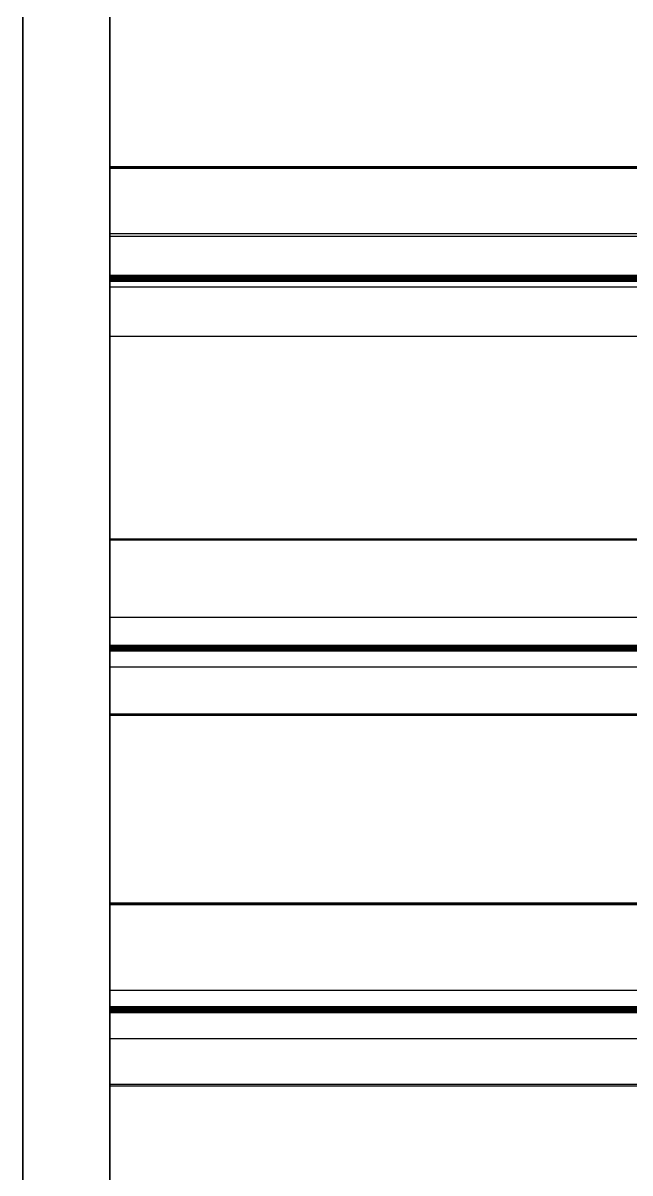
# Model space of a CAD drawing. Header units: millimetres. Extents: x -85 to 1059, y -155 to 155.
# Drawn here: x 1000 to 1003.5, y -115.47 to -108.84 of the extents above; entities that cross this region are included whole.
import ezdxf

# ---------------------------------------------------------------- set-up
doc = ezdxf.new("R2010")
doc.units = ezdxf.units.MM
doc.header["$MEASUREMENT"] = 0
doc.layers.add('Default', color=7, linetype='Continuous', true_color=0x000000)

msp = doc.modelspace()

# ---------------------------------------------------------------- linework, layer by layer
at = {"layer": 'Default'}
for points, knots in [([(1000, 0, -154), (1000, -154, -154), (1000, -154), (1000, -154, 154), (1000, 0, 154), (1000, 154, 154), (1000, 154), (1000, 154, -154), (1000, 0, -154)], [0, 0, 0, 241.902634, 241.902634, 483.805269, 483.805269, 725.707903, 725.707903, 967.610537, 967.610537, 967.610537]), ([(1000, 0, -150), (1000, -150, -150), (1000, -150), (1000, -150, 150), (1000, 0, 150), (1000, 150, 150), (1000, 150), (1000, 150, -150), (1000, 0, -150)], [0, 0, 0, 235.619449, 235.619449, 471.238898, 471.238898, 706.858347, 706.858347, 942.477796, 942.477796, 942.477796])]:
    msp.add_rational_spline(points, [1, 0.707106781187, 1, 0.707106781187, 1, 0.707106781187, 1, 0.707106781187, 1], degree=2, knots=knots, dxfattribs=at)
for points, degree, knots in [([(1000.5, 0.0018, 150.0005), (1000.5, 82.8446, 150.0005), (1000.5, 150.0018, 82.8432), (1000.5, 150.0018, 0.0004), (1000.5, 150.0018, -82.8427), (1000.5, 82.8446, -150), (1000.5, 0.0018, -150), (1000.5, -82.8411, -150), (1000.5, -149.9983, -82.8427), (1000.5, -149.9983, 0.0004), (1000.5, -149.9983, 82.8432), (1000.5, -82.8411, 150.0005), (1000.5, 0.0018, 150.0005)], 3, [-5, -5, -5, -5, -4, -4, -4, -3, -3, -3, -2, -2, -2, -1, -1, -1, -1]), ([(1000.5, 0.3488, 139.7504), (1000.5, -76.9709, 139.7504), (1000.5, -139.6511, 77.0702), (1000.5, -139.6511, -0.2498), (1000.5, -139.6511, -77.5699), (1000.5, -76.9709, -140.2497), (1000.5, 0.3488, -140.2497), (1000.5, 77.6689, -140.2497), (1000.5, 140.349, -77.5699), (1000.5, 140.349, -0.2498), (1000.5, 140.349, 77.0702), (1000.5, 77.6689, 139.7504), (1000.5, 0.3488, 139.7504)], 3, [20636, 20636, 20636, 20636, 20637, 20637, 20637, 20638, 20638, 20638, 20639, 20639, 20639, 20640, 20640, 20640, 20640]), ([(1000.5, 0.0018, 140.0004), (1000.5, -77.318, 140.0004), (1000.5, -139.9981, 77.3202), (1000.5, -139.9981, 0.0002), (1000.5, -139.9981, -77.3199), (1000.5, -77.318, -139.9997), (1000.5, 0.0018, -139.9997), (1000.5, 77.3215, -139.9997), (1000.5, 140.002, -77.3199), (1000.5, 140.002, 0.0002), (1000.5, 140.002, 77.3202), (1000.5, 77.3215, 140.0004), (1000.5, 0.0018, 140.0004)], 3, [-1, -1, -1, -1, 0, 0, 0, 1, 1, 1, 2, 2, 2, 3, 3, 3, 3]), ([(1000.5, -108.1547, -108.0896), (1000.5, -108.1908, -108.1081), (1000.5, -108.227, -108.1266), (1000.5, -108.2699, -108.1483), (1000.5, -108.3127, -108.17), (1000.5, -108.3558, -108.1917), (1000.5, -108.3988, -108.2134), (1000.5, -108.4422, -108.2353), (1000.5, -108.4856, -108.2571), (1000.5, -108.5291, -108.279), (1000.5, -108.5727, -108.3009), (1000.5, -108.6168, -108.3227), (1000.5, -108.6609, -108.3446), (1000.5, -108.7052, -108.3665), (1000.5, -108.7495, -108.3884), (1000.5, -108.7941, -108.4104), (1000.5, -108.8387, -108.4325), (1000.5, -108.8837, -108.4545), (1000.5, -108.9287, -108.4766), (1000.5, -108.974, -108.4986), (1000.5, -109.0193, -108.5206), (1000.5, -109.0647, -108.5427), (1000.5, -109.11, -108.5647), (1000.5, -109.156, -108.587), (1000.5, -109.2021, -108.6092), (1000.5, -109.2483, -108.6314), (1000.5, -109.2945, -108.6536), (1000.5, -109.3411, -108.6759), (1000.5, -109.3876, -108.6981), (1000.5, -109.4344, -108.7203), (1000.5, -109.4811, -108.7425), (1000.5, -109.5284, -108.7649), (1000.5, -109.5757, -108.7873), (1000.5, -109.6229, -108.8096), (1000.5, -109.6702, -108.8318), (1000.5, -109.7182, -108.8542), (1000.5, -109.7662, -108.8766), (1000.5, -109.8141, -108.899), (1000.5, -109.8621, -108.9214), (1000.5, -109.9108, -108.9438), (1000.5, -109.9595, -108.9662), (1000.5, -110.0082, -108.9888), (1000.5, -110.0569, -109.0114)], 2, [12976, 12976, 12976, 12977, 12977, 12978, 12978, 12979, 12979, 12980, 12980, 12981, 12981, 12982, 12982, 12983, 12983, 12984, 12984, 12985, 12985, 12986, 12986, 12987, 12987, 12988, 12988, 12989, 12989, 12990, 12990, 12991, 12991, 12992, 12992, 12993, 12993, 12994, 12994, 12995, 12995, 12996, 12996, 12997, 12997, 12997]), ([(1000.5, -110.0738, 108.5192), (1000.5, -110.0653, 108.5153), (1000.5, -110.0569, 108.5114), (1000.5, -110.0082, 108.489), (1000.5, -109.9595, 108.4666), (1000.5, -109.9108, 108.4442), (1000.5, -109.8621, 108.4218), (1000.5, -109.8141, 108.3994), (1000.5, -109.7662, 108.377), (1000.5, -109.7182, 108.3546), (1000.5, -109.6702, 108.3322), (1000.5, -109.6229, 108.3098), (1000.5, -109.5757, 108.2874), (1000.5, -109.5284, 108.2652), (1000.5, -109.4811, 108.243), (1000.5, -109.4344, 108.2207), (1000.5, -109.3876, 108.1985), (1000.5, -109.3411, 108.1763), (1000.5, -109.2945, 108.1541), (1000.5, -109.2483, 108.1318), (1000.5, -109.2021, 108.1096), (1000.5, -109.156, 108.0876), (1000.5, -109.11, 108.0655), (1000.5, -109.0647, 108.0433), (1000.5, -109.0193, 108.0211), (1000.5, -108.974, 107.999), (1000.5, -108.9287, 107.977), (1000.5, -108.8837, 107.9549), (1000.5, -108.8387, 107.9329), (1000.5, -108.7941, 107.9108), (1000.5, -108.7495, 107.8888), (1000.5, -108.7052, 107.8669), (1000.5, -108.6609, 107.845), (1000.5, -108.6168, 107.8231), (1000.5, -108.5727, 107.8013), (1000.5, -108.5291, 107.7794), (1000.5, -108.4856, 107.7575), (1000.5, -108.4422, 107.7357), (1000.5, -108.3988, 107.7138), (1000.5, -108.3558, 107.6921), (1000.5, -108.3127, 107.6704), (1000.5, -108.2699, 107.6487), (1000.5, -108.227, 107.627), (1000.5, -108.1908, 107.6085), (1000.5, -108.1547, 107.59)], 2, [18092, 18092, 18092, 18093, 18093, 18094, 18094, 18095, 18095, 18096, 18096, 18097, 18097, 18098, 18098, 18099, 18099, 18100, 18100, 18101, 18101, 18102, 18102, 18103, 18103, 18104, 18104, 18105, 18105, 18106, 18106, 18107, 18107, 18108, 18108, 18109, 18109, 18110, 18110, 18111, 18111, 18112, 18112, 18113, 18113, 18114, 18114, 18114]), ([(1000.5, -109.6723, 106.0088), (1000.5, -109.6729, 106.0107), (1000.5, -109.6734, 106.0127), (1000.5, -109.6739, 106.0146), (1000.5, -109.6744, 106.0166)], 2, [18063, 18063, 18063, 18064, 18064, 18065, 18065, 18065]), ([(1000.5, -109.6737, -106.4978), (1000.5, -109.776, -106.3918), (1000.5, -109.8783, -106.2858), (1000.5, -109.9863, -106.1733), (1000.5, -110.0942, -106.0607), (1000.5, -110.1962, -105.9542), (1000.5, -110.2982, -105.8477)], 2, [13031, 13031, 13031, 13032, 13032, 13033, 13033, 13034, 13034, 13034]), ([(1000.5, -110.2982, 105.3481), (1000.5, -110.1962, 105.4544), (1000.5, -110.0942, 105.5608), (1000.5, -109.9863, 105.6735), (1000.5, -109.8783, 105.7862), (1000.5, -109.776, 105.8924), (1000.5, -109.6737, 105.9986)], 2, [18056, 18056, 18056, 18057, 18057, 18058, 18058, 18059, 18059, 18059]), ([(1000.5, -109.6787, 106.0264), (1000.5, -109.6993, 106.0649), (1000.5, -109.72, 106.1034), (1000.5, -109.7425, 106.1457), (1000.5, -109.7651, 106.188), (1000.5, -109.7877, 106.2307), (1000.5, -109.8103, 106.2734), (1000.5, -109.833, 106.3161), (1000.5, -109.8558, 106.3588), (1000.5, -109.8785, 106.4022), (1000.5, -109.9013, 106.4455), (1000.5, -109.924, 106.4889), (1000.5, -109.9468, 106.5323), (1000.5, -109.9695, 106.5763), (1000.5, -109.9923, 106.6202), (1000.5, -110.0152, 106.6643), (1000.5, -110.0382, 106.7084), (1000.5, -110.0611, 106.753), (1000.5, -110.084, 106.7976), (1000.5, -110.1069, 106.8424), (1000.5, -110.1299, 106.8872), (1000.5, -110.153, 106.9324), (1000.5, -110.1761, 106.9775), (1000.5, -110.1992, 107.0229), (1000.5, -110.2223, 107.0682), (1000.5, -110.2456, 107.1141), (1000.5, -110.2689, 107.1599), (1000.5, -110.2918, 107.2058), (1000.5, -110.3147, 107.2516), (1000.5, -110.338, 107.2982), (1000.5, -110.3613, 107.3448), (1000.5, -110.3846, 107.3913), (1000.5, -110.4079, 107.4379), (1000.5, -110.4312, 107.485), (1000.5, -110.4544, 107.5321), (1000.5, -110.4779, 107.5794), (1000.5, -110.5014, 107.6266), (1000.5, -110.5246, 107.6743), (1000.5, -110.5479, 107.7219), (1000.5, -110.5712, 107.7701), (1000.5, -110.5945, 107.8182), (1000.5, -110.6179, 107.8664), (1000.5, -110.6414, 107.9145), (1000.5, -110.6455, 107.9228), (1000.5, -110.6495, 107.9311)], 2, [18067, 18067, 18067, 18068.045455, 18068.045455, 18069.090909, 18069.090909, 18070.136364, 18070.136364, 18071.181818, 18071.181818, 18072.227273, 18072.227273, 18073.272727, 18073.272727, 18074.318182, 18074.318182, 18075.363636, 18075.363636, 18076.409091, 18076.409091, 18077.454545, 18077.454545, 18078.5, 18078.5, 18079.545455, 18079.545455, 18080.590909, 18080.590909, 18081.636364, 18081.636364, 18082.681818, 18082.681818, 18083.727273, 18083.727273, 18084.772727, 18084.772727, 18085.818182, 18085.818182, 18086.863636, 18086.863636, 18087.909091, 18087.909091, 18088.954545, 18088.954545, 18090, 18090, 18090]), ([(1000.5, -110.6495, -108.431), (1000.5, -110.6455, -108.4228), (1000.5, -110.6414, -108.4145), (1000.5, -110.6179, -108.3661), (1000.5, -110.5945, -108.3178), (1000.5, -110.5712, -108.2698), (1000.5, -110.5479, -108.2218), (1000.5, -110.5246, -108.1742), (1000.5, -110.5014, -108.1266), (1000.5, -110.4779, -108.0791), (1000.5, -110.4544, -108.0317), (1000.5, -110.4312, -107.9848), (1000.5, -110.4079, -107.9379), (1000.5, -110.3846, -107.8909), (1000.5, -110.3613, -107.844), (1000.5, -110.338, -107.7978), (1000.5, -110.3147, -107.7516), (1000.5, -110.2918, -107.7056), (1000.5, -110.2689, -107.6595), (1000.5, -110.2456, -107.6137), (1000.5, -110.2223, -107.5678), (1000.5, -110.1992, -107.5223), (1000.5, -110.1761, -107.4768), (1000.5, -110.153, -107.4316), (1000.5, -110.1299, -107.3865), (1000.5, -110.1069, -107.3418), (1000.5, -110.084, -107.2972), (1000.5, -110.0611, -107.2528), (1000.5, -110.0382, -107.2083), (1000.5, -110.0152, -107.1642), (1000.5, -109.9923, -107.1201), (1000.5, -109.9695, -107.0762), (1000.5, -109.9468, -107.0323), (1000.5, -109.924, -106.9889), (1000.5, -109.9013, -106.9455), (1000.5, -109.8785, -106.9021), (1000.5, -109.8558, -106.8587), (1000.5, -109.833, -106.8157), (1000.5, -109.8103, -106.7726), (1000.5, -109.7877, -106.7303), (1000.5, -109.7651, -106.688), (1000.5, -109.7425, -106.6456), (1000.5, -109.72, -106.6033), (1000.5, -109.7007, -106.5675), (1000.5, -109.6815, -106.5317)], 2, [13000, 13000, 13000, 13001, 13001, 13002, 13002, 13003, 13003, 13004, 13004, 13005, 13005, 13006, 13006, 13007, 13007, 13008, 13008, 13009, 13009, 13010, 13010, 13011, 13011, 13012, 13012, 13013, 13013, 13014, 13014, 13015, 13015, 13016, 13016, 13017, 13017, 13018, 13018, 13019, 13019, 13020, 13020, 13021, 13021, 13022, 13022, 13022]), ([(1000.5, -110.3165, -105.8477), (1000.5, -110.3188, -105.8485), (1000.5, -110.3211, -105.8494), (1000.5, -110.3237, -105.8505), (1000.5, -110.3264, -105.8515)], 2, [13040, 13040, 13040, 13041, 13041, 13042, 13042, 13042]), ([(1000.5, -110.332, -105.854), (1000.5, -110.3685, -105.8716), (1000.5, -110.405, -105.8893), (1000.5, -110.4483, -105.9103), (1000.5, -110.4915, -105.9313), (1000.5, -110.535, -105.9521), (1000.5, -110.5786, -105.9729), (1000.5, -110.6224, -105.9939), (1000.5, -110.6661, -106.0149), (1000.5, -110.7102, -106.0357), (1000.5, -110.7543, -106.0565), (1000.5, -110.7987, -106.0775), (1000.5, -110.8432, -106.0985), (1000.5, -110.8878, -106.1195), (1000.5, -110.9324, -106.1405), (1000.5, -110.9776, -106.1616), (1000.5, -111.0228, -106.1828), (1000.5, -111.0681, -106.204), (1000.5, -111.1134, -106.2251), (1000.5, -111.1591, -106.2463), (1000.5, -111.2048, -106.2675), (1000.5, -111.2508, -106.2886), (1000.5, -111.2969, -106.3098), (1000.5, -111.3431, -106.331), (1000.5, -111.3893, -106.3521), (1000.5, -111.436, -106.3733), (1000.5, -111.4828, -106.3945), (1000.5, -111.5299, -106.4158), (1000.5, -111.577, -106.4371), (1000.5, -111.6241, -106.4585), (1000.5, -111.6712, -106.4798), (1000.5, -111.719, -106.501), (1000.5, -111.7668, -106.5222), (1000.5, -111.8146, -106.5435), (1000.5, -111.8624, -106.5648), (1000.5, -111.9107, -106.5864), (1000.5, -111.959, -106.6079), (1000.5, -112.0075, -106.6294), (1000.5, -112.056, -106.6509), (1000.5, -112.1049, -106.6723), (1000.5, -112.1538, -106.6936), (1000.5, -112.2032, -106.715), (1000.5, -112.2525, -106.7363), (1000.5, -112.2608, -106.74), (1000.5, -112.2691, -106.7437)], 2, [13043, 13043, 13043, 13044, 13044, 13045, 13045, 13046, 13046, 13047, 13047, 13048, 13048, 13049, 13049, 13050, 13050, 13051, 13051, 13052, 13052, 13053, 13053, 13054, 13054, 13055, 13055, 13056, 13056, 13057, 13057, 13058, 13058, 13059, 13059, 13060, 13060, 13061, 13061, 13062, 13062, 13063, 13063, 13064, 13064, 13065, 13065, 13065]), ([(1000.5, -112.2691, 106.2441), (1000.5, -112.2608, 106.2404), (1000.5, -112.2525, 106.2367), (1000.5, -112.2032, 106.2152), (1000.5, -112.1538, 106.1937), (1000.5, -112.1049, 106.1721), (1000.5, -112.056, 106.1506), (1000.5, -112.0075, 106.1293), (1000.5, -111.959, 106.1079), (1000.5, -111.9107, 106.0866), (1000.5, -111.8624, 106.0653), (1000.5, -111.8146, 106.0439), (1000.5, -111.7668, 106.0226), (1000.5, -111.719, 106.0012), (1000.5, -111.6712, 105.9799), (1000.5, -111.6241, 105.9587), (1000.5, -111.577, 105.9375), (1000.5, -111.5299, 105.9162), (1000.5, -111.4828, 105.8949), (1000.5, -111.436, 105.8737), (1000.5, -111.3893, 105.8525), (1000.5, -111.3431, 105.8312), (1000.5, -111.2969, 105.8098), (1000.5, -111.2508, 105.7887), (1000.5, -111.2048, 105.7675), (1000.5, -111.1591, 105.7463), (1000.5, -111.1134, 105.7252), (1000.5, -111.0681, 105.704), (1000.5, -111.0228, 105.6828), (1000.5, -110.9776, 105.6619), (1000.5, -110.9324, 105.6409), (1000.5, -110.8878, 105.6199), (1000.5, -110.8432, 105.5989), (1000.5, -110.7987, 105.5779), (1000.5, -110.7543, 105.5569), (1000.5, -110.7102, 105.5359), (1000.5, -110.6661, 105.5149), (1000.5, -110.6224, 105.4939), (1000.5, -110.5786, 105.4729), (1000.5, -110.535, 105.4521), (1000.5, -110.4915, 105.4313), (1000.5, -110.4483, 105.4105), (1000.5, -110.405, 105.3897), (1000.5, -110.3685, 105.3719), (1000.5, -110.332, 105.3541)], 2, [18025, 18025, 18025, 18026, 18026, 18027, 18027, 18028, 18028, 18029, 18029, 18030, 18030, 18031, 18031, 18032, 18032, 18033, 18033, 18034, 18034, 18035, 18035, 18036, 18036, 18037, 18037, 18038, 18038, 18039, 18039, 18040, 18040, 18041, 18041, 18042, 18042, 18043, 18043, 18044, 18044, 18045, 18045, 18046, 18046, 18047, 18047, 18047]), ([(1000.5, -111.8183, -104.2316), (1000.5, -111.9185, -104.1235), (1000.5, -112.0187, -104.0153), (1000.5, -112.1243, -103.9005), (1000.5, -112.23, -103.7857), (1000.5, -112.3296, -103.6772), (1000.5, -112.4293, -103.5687)], 2, [13098, 13098, 13098, 13099, 13099, 13100, 13100, 13101, 13101, 13101]), ([(1000.5, -112.4293, 103.0688), (1000.5, -112.3296, 103.1774), (1000.5, -112.23, 103.2861), (1000.5, -112.1243, 103.4009), (1000.5, -112.0187, 103.5157), (1000.5, -111.9185, 103.6239), (1000.5, -111.8183, 103.732)], 2, [17989, 17989, 17989, 17990, 17990, 17991, 17991, 17992, 17992, 17992]), ([(1000.5, -112.8251, -106.1278), (1000.5, -112.8006, -106.08), (1000.5, -112.7761, -106.0322), (1000.5, -112.7515, -105.9847), (1000.5, -112.727, -105.9373), (1000.5, -112.7029, -105.8902), (1000.5, -112.6787, -105.8431), (1000.5, -112.6544, -105.7961), (1000.5, -112.63, -105.7492), (1000.5, -112.6057, -105.7025), (1000.5, -112.5813, -105.6557), (1000.5, -112.5573, -105.6097), (1000.5, -112.5334, -105.5637), (1000.5, -112.509, -105.5178), (1000.5, -112.4847, -105.4719), (1000.5, -112.4607, -105.4263), (1000.5, -112.4367, -105.3806), (1000.5, -112.4125, -105.3352), (1000.5, -112.3884, -105.2899), (1000.5, -112.3644, -105.2451), (1000.5, -112.3404, -105.2003), (1000.5, -112.3164, -105.1555), (1000.5, -112.2924, -105.1107), (1000.5, -112.2686, -105.0664), (1000.5, -112.2448, -105.0222), (1000.5, -112.2208, -104.9782), (1000.5, -112.1968, -104.9343), (1000.5, -112.1732, -104.8906), (1000.5, -112.1495, -104.8468), (1000.5, -112.1257, -104.8034), (1000.5, -112.1019, -104.76), (1000.5, -112.0783, -104.717), (1000.5, -112.0546, -104.674), (1000.5, -112.031, -104.6313), (1000.5, -112.0074, -104.5886), (1000.5, -111.9839, -104.5463), (1000.5, -111.9604, -104.5039), (1000.5, -111.9368, -104.4616), (1000.5, -111.9132, -104.4193), (1000.5, -111.8897, -104.3775), (1000.5, -111.8663, -104.3356), (1000.5, -111.8449, -104.2975), (1000.5, -111.8236, -104.2594)], 2, [13068, 13068, 13068, 13069.047619, 13069.047619, 13070.095238, 13070.095238, 13071.142857, 13071.142857, 13072.190476, 13072.190476, 13073.238095, 13073.238095, 13074.285714, 13074.285714, 13075.333333, 13075.333333, 13076.380952, 13076.380952, 13077.428571, 13077.428571, 13078.47619, 13078.47619, 13079.52381, 13079.52381, 13080.571429, 13080.571429, 13081.619048, 13081.619048, 13082.666667, 13082.666667, 13083.714286, 13083.714286, 13084.761905, 13084.761905, 13085.809524, 13085.809524, 13086.857143, 13086.857143, 13087.904762, 13087.904762, 13088.952381, 13088.952381, 13090, 13090, 13090]), ([(1000.5, -111.8236, 103.7599), (1000.5, -111.8451, 103.7981), (1000.5, -111.8666, 103.8364), (1000.5, -111.8899, 103.878), (1000.5, -111.9132, 103.9197), (1000.5, -111.9368, 103.9616), (1000.5, -111.9604, 104.0036), (1000.5, -111.9839, 104.0463), (1000.5, -112.0074, 104.089), (1000.5, -112.031, 104.1317), (1000.5, -112.0546, 104.1744), (1000.5, -112.0783, 104.2174), (1000.5, -112.1019, 104.2604), (1000.5, -112.1257, 104.3038), (1000.5, -112.1495, 104.3472), (1000.5, -112.1732, 104.3908), (1000.5, -112.1968, 104.4344), (1000.5, -112.2208, 104.4785), (1000.5, -112.2448, 104.5226), (1000.5, -112.2686, 104.567), (1000.5, -112.2924, 104.6115), (1000.5, -112.3164, 104.6559), (1000.5, -112.3404, 104.7004), (1000.5, -112.3644, 104.7455), (1000.5, -112.3884, 104.7907), (1000.5, -112.4125, 104.8358), (1000.5, -112.4367, 104.881), (1000.5, -112.4607, 104.9265), (1000.5, -112.4847, 104.972), (1000.5, -112.509, 105.018), (1000.5, -112.5334, 105.0641), (1000.5, -112.5573, 105.1103), (1000.5, -112.5813, 105.1565), (1000.5, -112.6057, 105.2031), (1000.5, -112.63, 105.2496), (1000.5, -112.6544, 105.2964), (1000.5, -112.6787, 105.3431), (1000.5, -112.7029, 105.3904), (1000.5, -112.727, 105.4377), (1000.5, -112.7515, 105.4851), (1000.5, -112.7761, 105.5326), (1000.5, -112.8006, 105.5804), (1000.5, -112.8251, 105.6282)], 2, [18000, 18000, 18000, 18001.047619, 18001.047619, 18002.095238, 18002.095238, 18003.142857, 18003.142857, 18004.190476, 18004.190476, 18005.238095, 18005.238095, 18006.285714, 18006.285714, 18007.333333, 18007.333333, 18008.380952, 18008.380952, 18009.428571, 18009.428571, 18010.47619, 18010.47619, 18011.52381, 18011.52381, 18012.571429, 18012.571429, 18013.619048, 18013.619048, 18014.666667, 18014.666667, 18015.714286, 18015.714286, 18016.761905, 18016.761905, 18017.809524, 18017.809524, 18018.857143, 18018.857143, 18019.904762, 18019.904762, 18020.952381, 18020.952381, 18022, 18022, 18022]), ([(1000.5, -112.4332, -103.5666), (1000.5, -112.4348, -103.5666), (1000.5, -112.4363, -103.5666), (1000.5, -112.4379, -103.5666), (1000.5, -112.4395, -103.5666)], 2, [13103, 13103, 13103, 13104, 13104, 13105, 13105, 13105]), ([(1000.5, -112.4395, -103.5666), (1000.5, -112.4415, -103.5669), (1000.5, -112.4434, -103.5673), (1000.5, -112.4455, -103.5676), (1000.5, -112.4476, -103.568)], 2, [13105, 13105, 13105, 13106, 13106, 13107, 13107, 13107]), ([(1000.5, -112.4632, -103.5744), (1000.5, -112.5, -103.5913), (1000.5, -112.5369, -103.6082), (1000.5, -112.5804, -103.6282), (1000.5, -112.624, -103.6481), (1000.5, -112.6679, -103.668), (1000.5, -112.7119, -103.6879), (1000.5, -112.7561, -103.7079), (1000.5, -112.8004, -103.7278), (1000.5, -112.8449, -103.7481), (1000.5, -112.8893, -103.7684), (1000.5, -112.9341, -103.7883), (1000.5, -112.9789, -103.8082), (1000.5, -113.0242, -103.8284), (1000.5, -113.0696, -103.8485), (1000.5, -113.1151, -103.8686), (1000.5, -113.1606, -103.8887), (1000.5, -113.2063, -103.909), (1000.5, -113.252, -103.9292), (1000.5, -113.298, -103.9495), (1000.5, -113.344, -103.9698), (1000.5, -113.3906, -103.9899), (1000.5, -113.4372, -104.01), (1000.5, -113.4839, -104.0303), (1000.5, -113.5307, -104.0506), (1000.5, -113.5778, -104.0709), (1000.5, -113.6248, -104.0912), (1000.5, -113.6723, -104.1115), (1000.5, -113.7197, -104.1317), (1000.5, -113.7674, -104.152), (1000.5, -113.815, -104.1723), (1000.5, -113.8631, -104.1928), (1000.5, -113.9113, -104.2132), (1000.5, -113.9595, -104.2337), (1000.5, -114.0076, -104.2542), (1000.5, -114.0565, -104.2744), (1000.5, -114.1053, -104.2947), (1000.5, -114.1542, -104.3152), (1000.5, -114.2031, -104.3356), (1000.5, -114.2524, -104.3559), (1000.5, -114.3018, -104.3762), (1000.5, -114.3514, -104.3969), (1000.5, -114.401, -104.4175), (1000.5, -114.4096, -104.421), (1000.5, -114.4182, -104.4245)], 2, [13110, 13110, 13110, 13111, 13111, 13112, 13112, 13113, 13113, 13114, 13114, 13115, 13115, 13116, 13116, 13117, 13117, 13118, 13118, 13119, 13119, 13120, 13120, 13121, 13121, 13122, 13122, 13123, 13123, 13124, 13124, 13125, 13125, 13126, 13126, 13127, 13127, 13128, 13128, 13129, 13129, 13130, 13130, 13131, 13131, 13132, 13132, 13132]), ([(1000.5, -114.4182, 103.9246), (1000.5, -114.4096, 103.9211), (1000.5, -114.401, 103.9175), (1000.5, -114.3514, 103.8973), (1000.5, -114.3018, 103.877), (1000.5, -114.2524, 103.8565), (1000.5, -114.2031, 103.8361), (1000.5, -114.1542, 103.8156), (1000.5, -114.1053, 103.7951), (1000.5, -114.0565, 103.7747), (1000.5, -114.0076, 103.7542), (1000.5, -113.9595, 103.7339), (1000.5, -113.9113, 103.7136), (1000.5, -113.8631, 103.6934), (1000.5, -113.815, 103.6731), (1000.5, -113.7674, 103.6528), (1000.5, -113.7197, 103.6325), (1000.5, -113.6723, 103.612), (1000.5, -113.6248, 103.5916), (1000.5, -113.5778, 103.5713), (1000.5, -113.5307, 103.551), (1000.5, -113.4839, 103.5307), (1000.5, -113.4372, 103.5104), (1000.5, -113.3906, 103.4902), (1000.5, -113.344, 103.4699), (1000.5, -113.298, 103.4498), (1000.5, -113.252, 103.4297), (1000.5, -113.2063, 103.4094), (1000.5, -113.1606, 103.3891), (1000.5, -113.1151, 103.369), (1000.5, -113.0696, 103.3489), (1000.5, -113.0242, 103.3288), (1000.5, -112.9789, 103.3086), (1000.5, -112.9341, 103.2885), (1000.5, -112.8893, 103.2684), (1000.5, -112.8449, 103.2483), (1000.5, -112.8004, 103.2282), (1000.5, -112.7561, 103.2083), (1000.5, -112.7119, 103.1884), (1000.5, -112.6679, 103.1682), (1000.5, -112.624, 103.1481), (1000.5, -112.5804, 103.1282), (1000.5, -112.5369, 103.1083), (1000.5, -112.5, 103.0913), (1000.5, -112.4632, 103.0744)], 2, [17958, 17958, 17958, 17959, 17959, 17960, 17960, 17961, 17961, 17962, 17962, 17963, 17963, 17964, 17964, 17965, 17965, 17966, 17966, 17967, 17967, 17968, 17968, 17969, 17969, 17970, 17970, 17971, 17971, 17972, 17972, 17973, 17973, 17974, 17974, 17975, 17975, 17976, 17976, 17977, 17977, 17978, 17978, 17979, 17979, 17980, 17980, 17980]), ([(1000.5, -113.9159, -101.9219), (1000.5, -114.0138, -101.8117), (1000.5, -114.1117, -101.7015), (1000.5, -114.215, -101.5847), (1000.5, -114.3184, -101.4679), (1000.5, -114.416, -101.3573), (1000.5, -114.5135, -101.2467)], 2, [13165, 13165, 13165, 13166, 13166, 13167, 13167, 13168, 13168, 13168]), ([(1000.5, -114.5135, 100.7468), (1000.5, -114.416, 100.8574), (1000.5, -114.3184, 100.968), (1000.5, -114.215, 101.0849), (1000.5, -114.1117, 101.2019), (1000.5, -114.0138, 101.3119), (1000.5, -113.9159, 101.422)], 2, [17922, 17922, 17922, 17923, 17923, 17924, 17924, 17925, 17925, 17925]), ([(1000.5, -113.9219, 101.4502), (1000.5, -113.9441, 101.4878), (1000.5, -113.9663, 101.5254), (1000.5, -113.9907, 101.5666), (1000.5, -114.015, 101.6079), (1000.5, -114.0392, 101.6497), (1000.5, -114.0634, 101.6915), (1000.5, -114.0879, 101.7335), (1000.5, -114.1124, 101.7755), (1000.5, -114.1369, 101.8175), (1000.5, -114.1614, 101.8594), (1000.5, -114.1858, 101.9021), (1000.5, -114.2101, 101.9448), (1000.5, -114.2348, 101.9877), (1000.5, -114.2595, 102.0305), (1000.5, -114.2844, 102.0739), (1000.5, -114.3092, 102.1173), (1000.5, -114.3338, 102.1607), (1000.5, -114.3583, 102.2041), (1000.5, -114.3831, 102.2478), (1000.5, -114.408, 102.2916), (1000.5, -114.4331, 102.3357), (1000.5, -114.4581, 102.3798), (1000.5, -114.4828, 102.4242), (1000.5, -114.5075, 102.4687), (1000.5, -114.5325, 102.5135), (1000.5, -114.5576, 102.5583), (1000.5, -114.5826, 102.6034), (1000.5, -114.6077, 102.6486), (1000.5, -114.6327, 102.6939), (1000.5, -114.6578, 102.7393), (1000.5, -114.683, 102.7851), (1000.5, -114.7082, 102.831), (1000.5, -114.7333, 102.8768), (1000.5, -114.7583, 102.9227), (1000.5, -114.7837, 102.9693), (1000.5, -114.8091, 103.0158), (1000.5, -114.8343, 103.0622), (1000.5, -114.8596, 103.1086), (1000.5, -114.885, 103.1559), (1000.5, -114.9104, 103.2032), (1000.5, -114.9356, 103.2503), (1000.5, -114.9608, 103.2974), (1000.5, -114.9654, 103.3056), (1000.5, -114.97, 103.3139)], 2, [17933, 17933, 17933, 17934.045455, 17934.045455, 17935.090909, 17935.090909, 17936.136364, 17936.136364, 17937.181818, 17937.181818, 17938.227273, 17938.227273, 17939.272727, 17939.272727, 17940.318182, 17940.318182, 17941.363636, 17941.363636, 17942.409091, 17942.409091, 17943.454545, 17943.454545, 17944.5, 17944.5, 17945.545455, 17945.545455, 17946.590909, 17946.590909, 17947.636364, 17947.636364, 17948.681818, 17948.681818, 17949.727273, 17949.727273, 17950.772727, 17950.772727, 17951.818182, 17951.818182, 17952.863636, 17952.863636, 17953.909091, 17953.909091, 17954.954545, 17954.954545, 17956, 17956, 17956]), ([(1000.5, -114.9608, -103.7973), (1000.5, -114.9356, -103.7499), (1000.5, -114.9104, -103.7024), (1000.5, -114.885, -103.6557), (1000.5, -114.8596, -103.6089), (1000.5, -114.8343, -103.562), (1000.5, -114.8091, -103.5151), (1000.5, -114.7837, -103.4689), (1000.5, -114.7583, -103.4227), (1000.5, -114.7333, -103.3764), (1000.5, -114.7082, -103.3302), (1000.5, -114.683, -103.2847), (1000.5, -114.6578, -103.2392), (1000.5, -114.6327, -103.1937), (1000.5, -114.6077, -103.1482), (1000.5, -114.5826, -103.1032), (1000.5, -114.5576, -103.0582), (1000.5, -114.5325, -103.0134), (1000.5, -114.5075, -102.9686), (1000.5, -114.4828, -102.9242), (1000.5, -114.4581, -102.8797), (1000.5, -114.4331, -102.8356), (1000.5, -114.408, -102.7915), (1000.5, -114.3831, -102.7476), (1000.5, -114.3583, -102.7037), (1000.5, -114.3338, -102.6601), (1000.5, -114.3092, -102.6166), (1000.5, -114.2844, -102.5735), (1000.5, -114.2595, -102.5305), (1000.5, -114.2348, -102.4876), (1000.5, -114.2101, -102.4448), (1000.5, -114.1858, -102.4021), (1000.5, -114.1614, -102.3594), (1000.5, -114.1369, -102.3171), (1000.5, -114.1124, -102.2747), (1000.5, -114.0879, -102.2329), (1000.5, -114.0634, -102.1911), (1000.5, -114.0392, -102.1495), (1000.5, -114.015, -102.1079), (1000.5, -113.9907, -102.0664), (1000.5, -113.9663, -102.025), (1000.5, -113.9457, -101.99), (1000.5, -113.9251, -101.9551)], 2, [13135, 13135, 13135, 13136, 13136, 13137, 13137, 13138, 13138, 13139, 13139, 13140, 13140, 13141, 13141, 13142, 13142, 13143, 13143, 13144, 13144, 13145, 13145, 13146, 13146, 13147, 13147, 13148, 13148, 13149, 13149, 13150, 13150, 13151, 13151, 13152, 13152, 13153, 13153, 13154, 13154, 13155, 13155, 13156, 13156, 13156]), ([(1000.5, -114.5318, 100.7461), (1000.5, -114.5297, 100.7457), (1000.5, -114.5276, 100.7454), (1000.5, -114.5257, 100.745), (1000.5, -114.5237, 100.7447)], 2, [17916, 17916, 17916, 17917, 17917, 17918, 17918, 17918]), ([(1000.5, -114.5417, -101.2492), (1000.5, -114.5818, -101.2667), (1000.5, -114.6218, -101.2841), (1000.5, -114.6657, -101.303), (1000.5, -114.7096, -101.3219), (1000.5, -114.7539, -101.3409), (1000.5, -114.7982, -101.36), (1000.5, -114.8428, -101.3792), (1000.5, -114.8874, -101.3984), (1000.5, -114.9324, -101.4175), (1000.5, -114.9774, -101.4365), (1000.5, -115.0227, -101.4557), (1000.5, -115.0681, -101.475), (1000.5, -115.1136, -101.4942), (1000.5, -115.1591, -101.5134), (1000.5, -115.2051, -101.5327), (1000.5, -115.2512, -101.5519), (1000.5, -115.2972, -101.5711), (1000.5, -115.3432, -101.5903), (1000.5, -115.3898, -101.6096), (1000.5, -115.4364, -101.6288), (1000.5, -115.4833, -101.6482), (1000.5, -115.5302, -101.6676), (1000.5, -115.5773, -101.6868), (1000.5, -115.6244, -101.706), (1000.5, -115.6718, -101.7254), (1000.5, -115.7193, -101.7448), (1000.5, -115.7671, -101.7642), (1000.5, -115.8149, -101.7837), (1000.5, -115.863, -101.8029), (1000.5, -115.9112, -101.8221), (1000.5, -115.9595, -101.8413), (1000.5, -116.0079, -101.8606), (1000.5, -116.0567, -101.8801), (1000.5, -116.1056, -101.8997), (1000.5, -116.1546, -101.9191), (1000.5, -116.2037, -101.9385), (1000.5, -116.253, -101.9579), (1000.5, -116.3024, -101.9773), (1000.5, -116.3522, -101.9967), (1000.5, -116.4019, -102.0161), (1000.5, -116.452, -102.0355), (1000.5, -116.5021, -102.0549), (1000.5, -116.5107, -102.0583), (1000.5, -116.5194, -102.0616)], 2, [13176, 13176, 13176, 13177.045455, 13177.045455, 13178.090909, 13178.090909, 13179.136364, 13179.136364, 13180.181818, 13180.181818, 13181.227273, 13181.227273, 13182.272727, 13182.272727, 13183.318182, 13183.318182, 13184.363636, 13184.363636, 13185.409091, 13185.409091, 13186.454545, 13186.454545, 13187.5, 13187.5, 13188.545455, 13188.545455, 13189.590909, 13189.590909, 13190.636364, 13190.636364, 13191.681818, 13191.681818, 13192.727273, 13192.727273, 13193.772727, 13193.772727, 13194.818182, 13194.818182, 13195.863636, 13195.863636, 13196.909091, 13196.909091, 13197.954545, 13197.954545, 13199, 13199, 13199]), ([(1000.5, -116.5194, 101.5617), (1000.5, -116.5107, 101.5583), (1000.5, -116.5021, 101.555), (1000.5, -116.452, 101.5358), (1000.5, -116.4019, 101.5165), (1000.5, -116.3522, 101.497), (1000.5, -116.3024, 101.4774), (1000.5, -116.253, 101.458), (1000.5, -116.2037, 101.4386), (1000.5, -116.1546, 101.4192), (1000.5, -116.1056, 101.3998), (1000.5, -116.0567, 101.3805), (1000.5, -116.0079, 101.3613), (1000.5, -115.9595, 101.3419), (1000.5, -115.9112, 101.3225), (1000.5, -115.863, 101.3029), (1000.5, -115.8149, 101.2834), (1000.5, -115.7671, 101.2641), (1000.5, -115.7193, 101.2449), (1000.5, -115.6718, 101.2257), (1000.5, -115.6244, 101.2064), (1000.5, -115.5773, 101.187), (1000.5, -115.5302, 101.1676), (1000.5, -115.4833, 101.1484), (1000.5, -115.4364, 101.1292), (1000.5, -115.3898, 101.1098), (1000.5, -115.3432, 101.0904), (1000.5, -115.2972, 101.0712), (1000.5, -115.2512, 101.0519), (1000.5, -115.2051, 101.0329), (1000.5, -115.1591, 101.0138), (1000.5, -115.1136, 100.9946), (1000.5, -115.0681, 100.9754), (1000.5, -115.0227, 100.9561), (1000.5, -114.9774, 100.9369), (1000.5, -114.9324, 100.9179), (1000.5, -114.8874, 100.8988), (1000.5, -114.8428, 100.8796), (1000.5, -114.7982, 100.8604), (1000.5, -114.7539, 100.8415), (1000.5, -114.7096, 100.8226), (1000.5, -114.6657, 100.8034), (1000.5, -114.6218, 100.7842), (1000.5, -114.5846, 100.7679), (1000.5, -114.5474, 100.7517)], 2, [17891, 17891, 17891, 17892, 17892, 17893, 17893, 17894, 17894, 17895, 17895, 17896, 17896, 17897, 17897, 17898, 17898, 17899, 17899, 17900, 17900, 17901, 17901, 17902, 17902, 17903, 17903, 17904, 17904, 17905, 17905, 17906, 17906, 17907, 17907, 17908, 17908, 17909, 17909, 17910, 17910, 17911, 17911, 17912, 17912, 17913, 17913, 17913])]:
    msp.add_open_spline(points, degree=degree, knots=knots, dxfattribs=at)
for points in [[(1007, -109.672, -106.5052), (1003.75, -109.672, -106.5052), (1000.5, -109.672, -106.5052)], [(1000.5, -109.6723, -106.5084), (1000.5, -109.6721, -106.5068), (1000.5, -109.672, -106.5052)], [(1000.5, -109.672, -106.5052), (1000.5, -109.6721, -106.5038), (1000.5, -109.6723, -106.5024)], [(1007, -109.672, 106.0053), (1003.75, -109.672, 106.0053), (1000.5, -109.672, 106.0053)], [(1000.5, -109.6723, 106.0025), (1000.5, -109.6721, 106.0039), (1000.5, -109.672, 106.0053)], [(1000.5, -109.672, 106.0053), (1000.5, -109.6721, 106.007), (1000.5, -109.6723, 106.0088)], [(1007, -109.6723, -106.5084), (1003.75, -109.6723, -106.5084), (1000.5, -109.6723, -106.5084)], [(1000.5, -109.6734, -106.5123), (1000.5, -109.6729, -106.5103), (1000.5, -109.6723, -106.5084)], [(1007, -109.6723, -106.5024), (1003.75, -109.6723, -106.5024), (1000.5, -109.6723, -106.5024)], [(1000.5, -109.6723, -106.5024), (1000.5, -109.6725, -106.5012), (1000.5, -109.6727, -106.4999)], [(1007, -109.6723, 106.0025), (1003.75, -109.6723, 106.0025), (1000.5, -109.6723, 106.0025)], [(1000.5, -109.6727, 106.0003), (1000.5, -109.6725, 106.0014), (1000.5, -109.6723, 106.0025)], [(1007, -109.6723, 106.0088), (1003.75, -109.6723, 106.0088), (1000.5, -109.6723, 106.0088)], [(1007, -109.6727, -106.4999), (1003.75, -109.6727, -106.4999), (1000.5, -109.6727, -106.4999)], [(1000.5, -109.6727, -106.4999), (1000.5, -109.6732, -106.4989), (1000.5, -109.6737, -106.4978)], [(1007, -109.6727, 106.0003), (1003.75, -109.6727, 106.0003), (1000.5, -109.6727, 106.0003)], [(1000.5, -109.6737, 105.9986), (1000.5, -109.6732, 105.9995), (1000.5, -109.6727, 106.0003)], [(1007, -109.6734, -106.5123), (1003.75, -109.6734, -106.5123), (1000.5, -109.6734, -106.5123)], [(1000.5, -109.6744, -106.5165), (1000.5, -109.6739, -106.5144), (1000.5, -109.6734, -106.5123)], [(1007, -109.6737, -106.4978), (1003.75, -109.6737, -106.4978), (1000.5, -109.6737, -106.4978)], [(1007, -109.6737, 105.9986), (1003.75, -109.6737, 105.9986), (1000.5, -109.6737, 105.9986)], [(1007, -109.6744, -106.5165), (1003.75, -109.6744, -106.5165), (1000.5, -109.6744, -106.5165)], [(1000.5, -109.6766, -106.5211), (1000.5, -109.6755, -106.5188), (1000.5, -109.6744, -106.5165)], [(1007, -109.6744, 106.0166), (1003.75, -109.6744, 106.0166), (1000.5, -109.6744, 106.0166)], [(1000.5, -109.6744, 106.0166), (1000.5, -109.6755, 106.0189), (1000.5, -109.6766, 106.0212)], [(1007, -109.6766, -106.5211), (1003.75, -109.6766, -106.5211), (1000.5, -109.6766, -106.5211)], [(1000.5, -109.6787, -106.526), (1000.5, -109.6776, -106.5236), (1000.5, -109.6766, -106.5211)], [(1007, -109.6766, 106.0212), (1003.75, -109.6766, 106.0212), (1000.5, -109.6766, 106.0212)], [(1000.5, -109.6766, 106.0212), (1000.5, -109.6776, 106.0238), (1000.5, -109.6787, 106.0264)], [(1007, -109.6787, -106.526), (1003.75, -109.6787, -106.526), (1000.5, -109.6787, -106.526)], [(1000.5, -109.6815, -106.5317), (1000.5, -109.6801, -106.5289), (1000.5, -109.6787, -106.526)], [(1007, -109.6787, 106.0264), (1003.75, -109.6787, 106.0264), (1000.5, -109.6787, 106.0264)], [(1007, -109.6815, -106.5317), (1003.75, -109.6815, -106.5317), (1000.5, -109.6815, -106.5317)], [(1007, -110.0569, -109.0114), (1003.75, -110.0569, -109.0114), (1000.5, -110.0569, -109.0114)], [(1000.5, -110.0569, -109.0114), (1000.5, -110.0653, -109.0151), (1000.5, -110.0738, -109.0188)], [(1007, -110.0738, -109.0188), (1003.75, -110.0738, -109.0188), (1000.5, -110.0738, -109.0188)], [(1000.5, -110.0738, -109.0188), (1000.5, -110.2191, -108.8733), (1000.5, -110.3645, -108.7277)], [(1007, -110.0738, 108.5192), (1003.75, -110.0738, 108.5192), (1000.5, -110.0738, 108.5192)], [(1000.5, -110.3645, 108.2281), (1000.5, -110.2191, 108.3737), (1000.5, -110.0738, 108.5192)], [(1007, -110.2982, -105.8477), (1003.75, -110.2982, -105.8477), (1000.5, -110.2982, -105.8477)], [(1000.5, -110.2982, -105.8477), (1000.5, -110.299, -105.8471), (1000.5, -110.2999, -105.8466)], [(1007, -110.2982, 105.3481), (1003.75, -110.2982, 105.3481), (1000.5, -110.2982, 105.3481)], [(1000.5, -110.2999, 105.3466), (1000.5, -110.299, 105.3474), (1000.5, -110.2982, 105.3481)], [(1007, -110.2999, -105.8466), (1003.75, -110.2999, -105.8466), (1000.5, -110.2999, -105.8466)], [(1000.5, -110.2999, -105.8466), (1000.5, -110.3012, -105.8462), (1000.5, -110.3024, -105.8459)], [(1007, -110.2999, 105.3466), (1003.75, -110.2999, 105.3466), (1000.5, -110.2999, 105.3466)], [(1000.5, -110.3024, 105.3463), (1000.5, -110.3012, 105.3465), (1000.5, -110.2999, 105.3466)], [(1007, -110.3024, -105.8459), (1003.75, -110.3024, -105.8459), (1000.5, -110.3024, -105.8459)], [(1000.5, -110.3024, -105.8459), (1000.5, -110.3038, -105.8457), (1000.5, -110.3052, -105.8455)], [(1007, -110.3024, 105.3463), (1003.75, -110.3024, 105.3463), (1000.5, -110.3024, 105.3463)], [(1000.5, -110.3052, 105.3459), (1000.5, -110.3038, 105.3461), (1000.5, -110.3024, 105.3463)], [(1007, -110.3052, -105.8455), (1003.75, -110.3052, -105.8455), (1000.5, -110.3052, -105.8455)], [(1000.5, -110.3052, -105.8455), (1000.5, -110.307, -105.8457), (1000.5, -110.3087, -105.8459)], [(1007, -110.3052, 105.3459), (1003.75, -110.3052, 105.3459), (1000.5, -110.3052, 105.3459)], [(1000.5, -110.3087, 105.3459), (1000.5, -110.307, 105.3459), (1000.5, -110.3052, 105.3459)], [(1007, -110.3087, -105.8459), (1003.75, -110.3087, -105.8459), (1000.5, -110.3087, -105.8459)], [(1000.5, -110.3087, -105.8459), (1000.5, -110.3107, -105.8462), (1000.5, -110.3126, -105.8466)], [(1007, -110.3087, 105.3459), (1003.75, -110.3087, 105.3459), (1000.5, -110.3087, 105.3459)], [(1000.5, -110.3126, 105.3466), (1000.5, -110.3107, 105.3463), (1000.5, -110.3087, 105.3459)], [(1007, -110.3126, -105.8466), (1003.75, -110.3126, -105.8466), (1000.5, -110.3126, -105.8466)], [(1000.5, -110.3126, -105.8466), (1000.5, -110.3146, -105.8471), (1000.5, -110.3165, -105.8477)], [(1007, -110.3126, 105.3466), (1003.75, -110.3126, 105.3466), (1000.5, -110.3126, 105.3466)], [(1000.5, -110.3165, 105.3481), (1000.5, -110.3146, 105.3474), (1000.5, -110.3126, 105.3466)], [(1007, -110.3165, -105.8477), (1003.75, -110.3165, -105.8477), (1000.5, -110.3165, -105.8477)], [(1007, -110.3165, 105.3481), (1003.75, -110.3165, 105.3481), (1000.5, -110.3165, 105.3481)], [(1000.5, -110.3211, 105.3495), (1000.5, -110.3188, 105.3488), (1000.5, -110.3165, 105.3481)], [(1007, -110.3211, 105.3495), (1003.75, -110.3211, 105.3495), (1000.5, -110.3211, 105.3495)], [(1000.5, -110.3264, 105.3516), (1000.5, -110.3237, 105.3505), (1000.5, -110.3211, 105.3495)], [(1007, -110.3264, -105.8515), (1003.75, -110.3264, -105.8515), (1000.5, -110.3264, -105.8515)], [(1000.5, -110.3264, -105.8515), (1000.5, -110.3292, -105.8528), (1000.5, -110.332, -105.854)], [(1007, -110.3264, 105.3516), (1003.75, -110.3264, 105.3516), (1000.5, -110.3264, 105.3516)], [(1000.5, -110.332, 105.3541), (1000.5, -110.3292, 105.3528), (1000.5, -110.3264, 105.3516)], [(1007, -110.332, -105.854), (1003.75, -110.332, -105.854), (1000.5, -110.332, -105.854)], [(1007, -110.332, 105.3541), (1003.75, -110.332, 105.3541), (1000.5, -110.332, 105.3541)], [(1007, -110.3645, -108.7277), (1003.75, -110.3645, -108.7277), (1000.5, -110.3645, -108.7277)], [(1000.5, -110.3645, -108.7277), (1000.5, -110.507, -108.5794), (1000.5, -110.6495, -108.431)], [(1007, -110.3645, 108.2281), (1003.75, -110.3645, 108.2281), (1000.5, -110.3645, 108.2281)], [(1000.5, -110.6495, 107.9311), (1000.5, -110.507, 108.0796), (1000.5, -110.3645, 108.2281)], [(1007, -110.6495, -108.431), (1003.75, -110.6495, -108.431), (1000.5, -110.6495, -108.431)], [(1007, -110.6495, 107.9311), (1003.75, -110.6495, 107.9311), (1000.5, -110.6495, 107.9311)], [(1007, -111.8165, -104.239), (1003.75, -111.8165, -104.239), (1000.5, -111.8165, -104.239)], [(1000.5, -111.8169, -104.2418), (1000.5, -111.8167, -104.2404), (1000.5, -111.8165, -104.239)], [(1007, -111.8165, -104.2362), (1003.75, -111.8165, -104.2362), (1000.5, -111.8165, -104.2362)], [(1000.5, -111.8165, -104.239), (1000.5, -111.8165, -104.2376), (1000.5, -111.8165, -104.2362)], [(1000.5, -111.8165, -104.2362), (1000.5, -111.8169, -104.2349), (1000.5, -111.8172, -104.2337)], [(1007, -111.8165, 103.7362), (1003.75, -111.8165, 103.7362), (1000.5, -111.8165, 103.7362)], [(1000.5, -111.8172, 103.7337), (1000.5, -111.8169, 103.735), (1000.5, -111.8165, 103.7362)], [(1007, -111.8165, 103.739), (1003.75, -111.8165, 103.739), (1000.5, -111.8165, 103.739)], [(1000.5, -111.8165, 103.7362), (1000.5, -111.8165, 103.7376), (1000.5, -111.8165, 103.739)], [(1000.5, -111.8165, 103.739), (1000.5, -111.8167, 103.7408), (1000.5, -111.8169, 103.7426)], [(1007, -111.8169, -104.2418), (1003.75, -111.8169, -104.2418), (1000.5, -111.8169, -104.2418)], [(1000.5, -111.8179, -104.2457), (1000.5, -111.8174, -104.2437), (1000.5, -111.8169, -104.2418)], [(1007, -111.8169, 103.7426), (1003.75, -111.8169, 103.7426), (1000.5, -111.8169, 103.7426)], [(1000.5, -111.8169, 103.7426), (1000.5, -111.8174, 103.7443), (1000.5, -111.8179, 103.7461)], [(1007, -111.8172, -104.2337), (1003.75, -111.8172, -104.2337), (1000.5, -111.8172, -104.2337)], [(1000.5, -111.8172, -104.2337), (1000.5, -111.8177, -104.2326), (1000.5, -111.8183, -104.2316)], [(1007, -111.8172, 103.7337), (1003.75, -111.8172, 103.7337), (1000.5, -111.8172, 103.7337)], [(1000.5, -111.8183, 103.732), (1000.5, -111.8177, 103.7329), (1000.5, -111.8172, 103.7337)], [(1007, -111.8179, -104.2457), (1003.75, -111.8179, -104.2457), (1000.5, -111.8179, -104.2457)], [(1000.5, -111.8193, -104.2503), (1000.5, -111.8186, -104.248), (1000.5, -111.8179, -104.2457)], [(1007, -111.8179, 103.7461), (1003.75, -111.8179, 103.7461), (1000.5, -111.8179, 103.7461)], [(1000.5, -111.8179, 103.7461), (1000.5, -111.8186, 103.7482), (1000.5, -111.8193, 103.7503)], [(1007, -111.8183, -104.2316), (1003.75, -111.8183, -104.2316), (1000.5, -111.8183, -104.2316)], [(1007, -111.8183, 103.732), (1003.75, -111.8183, 103.732), (1000.5, -111.8183, 103.732)], [(1007, -111.8193, -104.2503), (1003.75, -111.8193, -104.2503), (1000.5, -111.8193, -104.2503)], [(1000.5, -111.8214, -104.2545), (1000.5, -111.8204, -104.2524), (1000.5, -111.8193, -104.2503)], [(1007, -111.8193, 103.7503), (1003.75, -111.8193, 103.7503), (1000.5, -111.8193, 103.7503)], [(1000.5, -111.8193, 103.7503), (1000.5, -111.8204, 103.7526), (1000.5, -111.8214, 103.7549)], [(1007, -111.8214, -104.2545), (1003.75, -111.8214, -104.2545), (1000.5, -111.8214, -104.2545)], [(1000.5, -111.8236, -104.2594), (1000.5, -111.8225, -104.257), (1000.5, -111.8214, -104.2545)], [(1007, -111.8214, 103.7549), (1003.75, -111.8214, 103.7549), (1000.5, -111.8214, 103.7549)], [(1000.5, -111.8214, 103.7549), (1000.5, -111.8225, 103.7574), (1000.5, -111.8236, 103.7599)], [(1007, -111.8236, -104.2594), (1003.75, -111.8236, -104.2594), (1000.5, -111.8236, -104.2594)], [(1007, -111.8236, 103.7599), (1003.75, -111.8236, 103.7599), (1000.5, -111.8236, 103.7599)], [(1007, -112.2691, -106.7437), (1003.75, -112.2691, -106.7437), (1000.5, -112.2691, -106.7437)], [(1000.5, -112.2691, -106.7437), (1000.5, -112.4116, -106.5952), (1000.5, -112.5542, -106.4467)], [(1007, -112.2691, 106.2441), (1003.75, -112.2691, 106.2441), (1000.5, -112.2691, 106.2441)], [(1000.5, -112.5542, 105.9471), (1000.5, -112.4116, 106.0956), (1000.5, -112.2691, 106.2441)], [(1007, -112.4293, -103.5687), (1003.75, -112.4293, -103.5687), (1000.5, -112.4293, -103.5687)], [(1000.5, -112.4293, -103.5687), (1000.5, -112.4302, -103.568), (1000.5, -112.431, -103.5673)], [(1007, -112.4293, 103.0688), (1003.75, -112.4293, 103.0688), (1000.5, -112.4293, 103.0688)], [(1000.5, -112.431, 103.0681), (1000.5, -112.4302, 103.0684), (1000.5, -112.4293, 103.0688)], [(1007, -112.431, -103.5673), (1003.75, -112.431, -103.5673), (1000.5, -112.431, -103.5673)], [(1000.5, -112.431, -103.5673), (1000.5, -112.4321, -103.5669), (1000.5, -112.4332, -103.5666)], [(1007, -112.431, 103.0681), (1003.75, -112.431, 103.0681), (1000.5, -112.431, 103.0681)], [(1000.5, -112.4332, 103.067), (1000.5, -112.4321, 103.0675), (1000.5, -112.431, 103.0681)], [(1007, -112.4332, -103.5666), (1003.75, -112.4332, -103.5666), (1000.5, -112.4332, -103.5666)], [(1007, -112.4332, 103.067), (1003.75, -112.4332, 103.067), (1000.5, -112.4332, 103.067)], [(1000.5, -112.4363, 103.0666), (1000.5, -112.4348, 103.0668), (1000.5, -112.4332, 103.067)], [(1007, -112.4363, 103.0666), (1003.75, -112.4363, 103.0666), (1000.5, -112.4363, 103.0666)], [(1000.5, -112.4395, 103.067), (1000.5, -112.4379, 103.0668), (1000.5, -112.4363, 103.0666)], [(1007, -112.4395, -103.5666), (1003.75, -112.4395, -103.5666), (1000.5, -112.4395, -103.5666)], [(1007, -112.4395, 103.067), (1003.75, -112.4395, 103.067), (1000.5, -112.4395, 103.067)], [(1000.5, -112.4434, 103.0673), (1000.5, -112.4415, 103.0672), (1000.5, -112.4395, 103.067)], [(1007, -112.4434, 103.0673), (1003.75, -112.4434, 103.0673), (1000.5, -112.4434, 103.0673)], [(1000.5, -112.4476, 103.0688), (1000.5, -112.4455, 103.0681), (1000.5, -112.4434, 103.0673)], [(1007, -112.4476, -103.568), (1003.75, -112.4476, -103.568), (1000.5, -112.4476, -103.568)], [(1000.5, -112.4476, -103.568), (1000.5, -112.4499, -103.5689), (1000.5, -112.4522, -103.5698)], [(1007, -112.4476, 103.0688), (1003.75, -112.4476, 103.0688), (1000.5, -112.4476, 103.0688)], [(1000.5, -112.4522, 103.0702), (1000.5, -112.4499, 103.0695), (1000.5, -112.4476, 103.0688)], [(1007, -112.4522, -103.5698), (1003.75, -112.4522, -103.5698), (1000.5, -112.4522, -103.5698)], [(1000.5, -112.4522, -103.5698), (1000.5, -112.4549, -103.5706), (1000.5, -112.4575, -103.5715)], [(1007, -112.4522, 103.0702), (1003.75, -112.4522, 103.0702), (1000.5, -112.4522, 103.0702)], [(1000.5, -112.4575, 103.0723), (1000.5, -112.4549, 103.0712), (1000.5, -112.4522, 103.0702)], [(1007, -112.4575, -103.5715), (1003.75, -112.4575, -103.5715), (1000.5, -112.4575, -103.5715)], [(1000.5, -112.4575, -103.5715), (1000.5, -112.4603, -103.5729), (1000.5, -112.4632, -103.5744)], [(1007, -112.4575, 103.0723), (1003.75, -112.4575, 103.0723), (1000.5, -112.4575, 103.0723)], [(1000.5, -112.4632, 103.0744), (1000.5, -112.4603, 103.0733), (1000.5, -112.4575, 103.0723)], [(1007, -112.4632, -103.5744), (1003.75, -112.4632, -103.5744), (1000.5, -112.4632, -103.5744)], [(1007, -112.4632, 103.0744), (1003.75, -112.4632, 103.0744), (1000.5, -112.4632, 103.0744)], [(1007, -112.5542, -106.4467), (1003.75, -112.5542, -106.4467), (1000.5, -112.5542, -106.4467)], [(1000.5, -112.5542, -106.4467), (1000.5, -112.6937, -106.2955), (1000.5, -112.8332, -106.1443)], [(1007, -112.5542, 105.9471), (1003.75, -112.5542, 105.9471), (1000.5, -112.5542, 105.9471)], [(1000.5, -112.8332, 105.6447), (1000.5, -112.6937, 105.7959), (1000.5, -112.5542, 105.9471)], [(1007, -112.8251, -106.1278), (1003.75, -112.8251, -106.1278), (1000.5, -112.8251, -106.1278)], [(1000.5, -112.8332, -106.1443), (1000.5, -112.8292, -106.136), (1000.5, -112.8251, -106.1278)], [(1007, -112.8251, 105.6282), (1003.75, -112.8251, 105.6282), (1000.5, -112.8251, 105.6282)], [(1000.5, -112.8251, 105.6282), (1000.5, -112.8292, 105.6365), (1000.5, -112.8332, 105.6447)], [(1007, -112.8332, -106.1443), (1003.75, -112.8332, -106.1443), (1000.5, -112.8332, -106.1443)], [(1007, -112.8332, 105.6447), (1003.75, -112.8332, 105.6447), (1000.5, -112.8332, 105.6447)], [(1007, -113.9148, -101.9293), (1003.75, -113.9148, -101.9293), (1000.5, -113.9148, -101.9293)], [(1000.5, -113.9152, -101.9325), (1000.5, -113.915, -101.9309), (1000.5, -113.9148, -101.9293)], [(1007, -113.9148, -101.9262), (1003.75, -113.9148, -101.9262), (1000.5, -113.9148, -101.9262)], [(1000.5, -113.9148, -101.9293), (1000.5, -113.9148, -101.9278), (1000.5, -113.9148, -101.9262)], [(1000.5, -113.9148, -101.9262), (1000.5, -113.915, -101.9251), (1000.5, -113.9152, -101.9241)], [(1007, -113.9148, 101.4269), (1003.75, -113.9148, 101.4269), (1000.5, -113.9148, 101.4269)], [(1000.5, -113.9152, 101.4241), (1000.5, -113.915, 101.4255), (1000.5, -113.9148, 101.4269)], [(1007, -113.9148, 101.4294), (1003.75, -113.9148, 101.4294), (1000.5, -113.9148, 101.4294)], [(1000.5, -113.9148, 101.4269), (1000.5, -113.9148, 101.4282), (1000.5, -113.9148, 101.4294)], [(1000.5, -113.9148, 101.4294), (1000.5, -113.915, 101.4312), (1000.5, -113.9152, 101.4329)], [(1007, -113.9152, -101.9325), (1003.75, -113.9152, -101.9325), (1000.5, -113.9152, -101.9325)], [(1000.5, -113.9159, -101.9361), (1000.5, -113.9155, -101.9343), (1000.5, -113.9152, -101.9325)], [(1007, -113.9152, -101.9241), (1003.75, -113.9152, -101.9241), (1000.5, -113.9152, -101.9241)], [(1000.5, -113.9152, -101.9241), (1000.5, -113.9155, -101.923), (1000.5, -113.9159, -101.9219)], [(1007, -113.9152, 101.4241), (1003.75, -113.9152, 101.4241), (1000.5, -113.9152, 101.4241)], [(1000.5, -113.9159, 101.422), (1000.5, -113.9155, 101.4231), (1000.5, -113.9152, 101.4241)], [(1007, -113.9152, 101.4329), (1003.75, -113.9152, 101.4329), (1000.5, -113.9152, 101.4329)], [(1000.5, -113.9152, 101.4329), (1000.5, -113.9155, 101.4347), (1000.5, -113.9159, 101.4365)], [(1007, -113.9159, -101.9361), (1003.75, -113.9159, -101.9361), (1000.5, -113.9159, -101.9361)], [(1000.5, -113.9173, -101.9403), (1000.5, -113.9166, -101.9382), (1000.5, -113.9159, -101.9361)], [(1007, -113.9159, -101.9219), (1003.75, -113.9159, -101.9219), (1000.5, -113.9159, -101.9219)], [(1007, -113.9159, 101.422), (1003.75, -113.9159, 101.422), (1000.5, -113.9159, 101.422)], [(1007, -113.9159, 101.4365), (1003.75, -113.9159, 101.4365), (1000.5, -113.9159, 101.4365)], [(1000.5, -113.9159, 101.4365), (1000.5, -113.9166, 101.4386), (1000.5, -113.9173, 101.4407)], [(1007, -113.9173, -101.9403), (1003.75, -113.9173, -101.9403), (1000.5, -113.9173, -101.9403)], [(1000.5, -113.9194, -101.9449), (1000.5, -113.9184, -101.9426), (1000.5, -113.9173, -101.9403)], [(1007, -113.9173, 101.4407), (1003.75, -113.9173, 101.4407), (1000.5, -113.9173, 101.4407)], [(1000.5, -113.9173, 101.4407), (1000.5, -113.9184, 101.4428), (1000.5, -113.9194, 101.4449)], [(1007, -113.9194, -101.9449), (1003.75, -113.9194, -101.9449), (1000.5, -113.9194, -101.9449)], [(1000.5, -113.9219, -101.9495), (1000.5, -113.9207, -101.9472), (1000.5, -113.9194, -101.9449)], [(1007, -113.9194, 101.4449), (1003.75, -113.9194, 101.4449), (1000.5, -113.9194, 101.4449)], [(1000.5, -113.9194, 101.4449), (1000.5, -113.9207, 101.4476), (1000.5, -113.9219, 101.4502)], [(1007, -113.9219, -101.9495), (1003.75, -113.9219, -101.9495), (1000.5, -113.9219, -101.9495)], [(1000.5, -113.9251, -101.9551), (1000.5, -113.9235, -101.9523), (1000.5, -113.9219, -101.9495)], [(1007, -113.9219, 101.4502), (1003.75, -113.9219, 101.4502), (1000.5, -113.9219, 101.4502)], [(1007, -113.9251, -101.9551), (1003.75, -113.9251, -101.9551), (1000.5, -113.9251, -101.9551)], [(1007, -114.4182, -104.4245), (1003.75, -114.4182, -104.4245), (1000.5, -114.4182, -104.4245)], [(1000.5, -114.4182, -104.4245), (1000.5, -114.5576, -104.2732), (1000.5, -114.6969, -104.1219)], [(1007, -114.4182, 103.9246), (1003.75, -114.4182, 103.9246), (1000.5, -114.4182, 103.9246)], [(1000.5, -114.6969, 103.6219), (1000.5, -114.5576, 103.7733), (1000.5, -114.4182, 103.9246)], [(1007, -114.5135, -101.2467), (1003.75, -114.5135, -101.2467), (1000.5, -114.5135, -101.2467)], [(1000.5, -114.5135, -101.2467), (1000.5, -114.5144, -101.246), (1000.5, -114.5153, -101.2453)], [(1007, -114.5135, 100.7468), (1003.75, -114.5135, 100.7468), (1000.5, -114.5135, 100.7468)], [(1000.5, -114.5153, 100.7457), (1000.5, -114.5144, 100.7462), (1000.5, -114.5135, 100.7468)], [(1007, -114.5153, -101.2453), (1003.75, -114.5153, -101.2453), (1000.5, -114.5153, -101.2453)], [(1000.5, -114.5153, -101.2453), (1000.5, -114.5165, -101.245), (1000.5, -114.5177, -101.2446)], [(1007, -114.5153, 100.7457), (1003.75, -114.5153, 100.7457), (1000.5, -114.5153, 100.7457)], [(1000.5, -114.5177, 100.745), (1000.5, -114.5165, 100.7454), (1000.5, -114.5153, 100.7457)], [(1007, -114.5177, -101.2446), (1003.75, -114.5177, -101.2446), (1000.5, -114.5177, -101.2446)], [(1000.5, -114.5177, -101.2446), (1000.5, -114.519, -101.2444), (1000.5, -114.5202, -101.2443)], [(1007, -114.5177, 100.745), (1003.75, -114.5177, 100.745), (1000.5, -114.5177, 100.745)], [(1000.5, -114.5202, 100.7447), (1000.5, -114.519, 100.7448), (1000.5, -114.5177, 100.745)], [(1007, -114.5202, -101.2443), (1003.75, -114.5202, -101.2443), (1000.5, -114.5202, -101.2443)], [(1000.5, -114.5202, -101.2443), (1000.5, -114.522, -101.2443), (1000.5, -114.5237, -101.2443)], [(1007, -114.5202, 100.7447), (1003.75, -114.5202, 100.7447), (1000.5, -114.5202, 100.7447)], [(1000.5, -114.5237, 100.7447), (1000.5, -114.522, 100.7447), (1000.5, -114.5202, 100.7447)], [(1007, -114.5237, -101.2443), (1003.75, -114.5237, -101.2443), (1000.5, -114.5237, -101.2443)], [(1000.5, -114.5237, -101.2443), (1000.5, -114.5257, -101.2444), (1000.5, -114.5276, -101.2446)], [(1007, -114.5237, 100.7447), (1003.75, -114.5237, 100.7447), (1000.5, -114.5237, 100.7447)], [(1007, -114.5276, -101.2446), (1003.75, -114.5276, -101.2446), (1000.5, -114.5276, -101.2446)], [(1000.5, -114.5276, -101.2446), (1000.5, -114.5297, -101.2453), (1000.5, -114.5318, -101.246)], [(1007, -114.5318, -101.246), (1003.75, -114.5318, -101.246), (1000.5, -114.5318, -101.246)], [(1000.5, -114.5318, -101.246), (1000.5, -114.5341, -101.2467), (1000.5, -114.5364, -101.2474)], [(1007, -114.5318, 100.7461), (1003.75, -114.5318, 100.7461), (1000.5, -114.5318, 100.7461)], [(1000.5, -114.5364, 100.7475), (1000.5, -114.5341, 100.7468), (1000.5, -114.5318, 100.7461)], [(1007, -114.5364, -101.2474), (1003.75, -114.5364, -101.2474), (1000.5, -114.5364, -101.2474)], [(1000.5, -114.5364, -101.2474), (1000.5, -114.5391, -101.2483), (1000.5, -114.5417, -101.2492)], [(1007, -114.5364, 100.7475), (1003.75, -114.5364, 100.7475), (1000.5, -114.5364, 100.7475)], [(1000.5, -114.5417, 100.7496), (1000.5, -114.5391, 100.7485), (1000.5, -114.5364, 100.7475)], [(1007, -114.5417, -101.2492), (1003.75, -114.5417, -101.2492), (1000.5, -114.5417, -101.2492)], [(1007, -114.5417, 100.7496), (1003.75, -114.5417, 100.7496), (1000.5, -114.5417, 100.7496)], [(1000.5, -114.5474, 100.7517), (1000.5, -114.5445, 100.7507), (1000.5, -114.5417, 100.7496)], [(1007, -114.5474, 100.7517), (1003.75, -114.5474, 100.7517), (1000.5, -114.5474, 100.7517)], [(1007, -114.6969, -104.1219), (1003.75, -114.6969, -104.1219), (1000.5, -114.6969, -104.1219)], [(1000.5, -114.6969, -104.1219), (1000.5, -114.8335, -103.9677), (1000.5, -114.97, -103.8135)], [(1007, -114.6969, 103.6219), (1003.75, -114.6969, 103.6219), (1000.5, -114.6969, 103.6219)], [(1000.5, -114.97, 103.3139), (1000.5, -114.8335, 103.4679), (1000.5, -114.6969, 103.6219)], [(1007, -114.9608, -103.7973), (1003.75, -114.9608, -103.7973), (1000.5, -114.9608, -103.7973)], [(1000.5, -114.97, -103.8135), (1000.5, -114.9654, -103.8054), (1000.5, -114.9608, -103.7973)], [(1007, -114.97, -103.8135), (1003.75, -114.97, -103.8135), (1000.5, -114.97, -103.8135)], [(1007, -114.97, 103.3139), (1003.75, -114.97, 103.3139), (1000.5, -114.97, 103.3139)]]:
    msp.add_open_spline(points, degree=2, dxfattribs=at)

doc.saveas('drawing.dxf')
